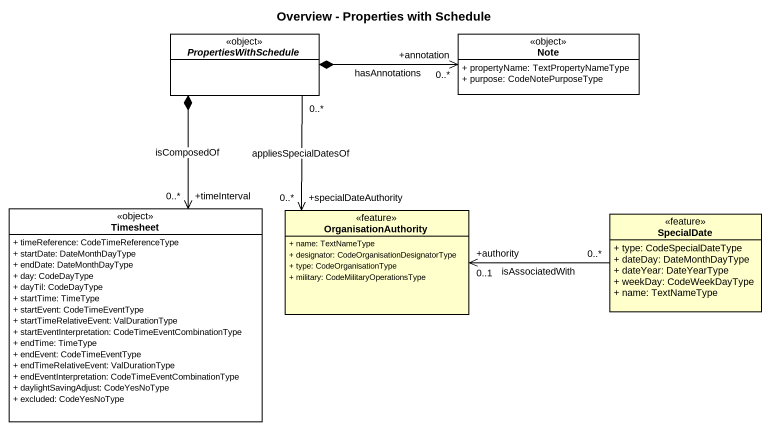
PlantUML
@startuml
title Overview - Properties with Schedule
hide circle
hide empty members
skinparam classAttributeIconSize 0
abstract class PropertiesWithSchedule <<object>> #FFFFFF
class "Note" as Note_ <<object>> #FFFFFF {
  + propertyName: TextPropertyNameType
  + purpose: CodeNotePurposeType
}
class Timesheet <<object>> #FFFFFF {
  + timeReference: CodeTimeReferenceType
  + startDate: DateMonthDayType
  + endDate: DateMonthDayType
  + day: CodeDayType
  + dayTil: CodeDayType
  + startTime: TimeType
  + startEvent: CodeTimeEventType
  + startTimeRelativeEvent: ValDurationType
  + startEventInterpretation: CodeTimeEventCombinationType
  + endTime: TimeType
  + endEvent: CodeTimeEventType
  + endTimeRelativeEvent: ValDurationType
  + endEventInterpretation: CodeTimeEventCombinationType
  + daylightSavingAdjust: CodeYesNoType
  + excluded: CodeYesNoType
}
class OrganisationAuthority <<feature>> {
  + name: TextNameType
  + designator: CodeOrganisationDesignatorType
  + type: CodeOrganisationType
  + military: CodeMilitaryOperationsType
}
class SpecialDate <<feature>> {
  + type: CodeSpecialDateType
  + dateDay: DateMonthDayType
  + dateYear: DateYearType
  + weekDay: CodeWeekDayType
  + name: TextNameType
}
PropertiesWithSchedule *-right-> "+annotation\n0..*" Note_ : hasAnnotations
PropertiesWithSchedule *--> "+timeInterval\n0..*" Timesheet : isComposedOf
PropertiesWithSchedule "0..*" --> "+specialDateAuthority\n0..*" OrganisationAuthority : appliesSpecialDatesOf
SpecialDate "0..*" -left-> "+authority\n0..1" OrganisationAuthority : isAssociatedWith
@enduml
